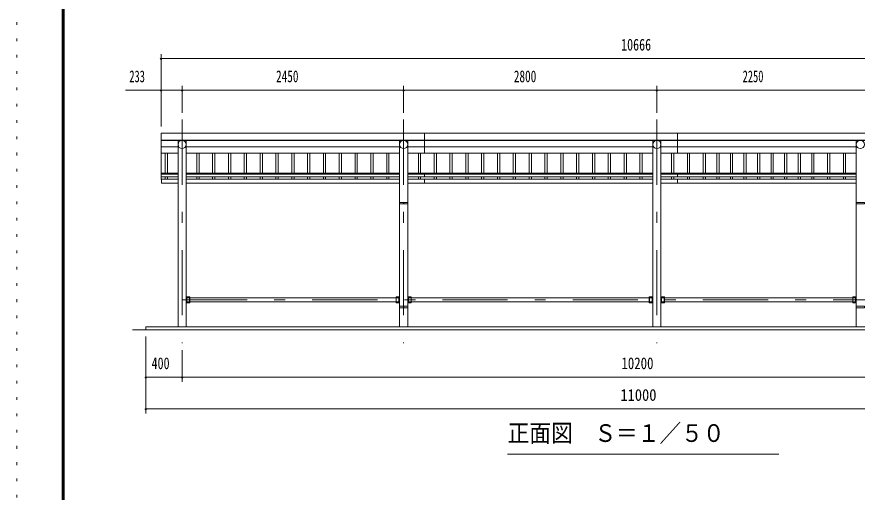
# Model space of a CAD drawing. Units: millimetres, scale not verified, with parts at other scales. Extents: x -25848 to 25858, y -10500 to 10500.
# Drawn here: x -3842 to 5451, y 0 to 5250 of the extents above; entities that cross this region are included whole.
import ezdxf
from ezdxf.enums import TextEntityAlignment as Align

# ---------------------------------------------------------------- set-up
doc = ezdxf.new("R2010")
doc.units = ezdxf.units.MM
doc.header["$LTSCALE"] = 60
doc.linetypes.add('USER3', pattern=[24, 12, -5, 2, -5])
doc.linetypes.add('USER4', pattern=[3, 0.5, -2.5])
for name, color, linetype, lineweight in [('0-2_1-05BOLD', 7, 'Continuous', 18), ('0-3_1-25CENTER', 3, 'USER3', 18), ('0-4_1-45THIN', 4, 'Continuous', 18), ('0-5_1-55DIM', 3, 'Continuous', 18), ('0-C_F-F1PAPER', 5, 'Continuous', 18), ('0-D_F-E_J_ADD', 5, 'USER4', 18)]:
    doc.layers.add(name, color=color, linetype=linetype, lineweight=lineweight)
doc.styles.add('ＭＳ ゴシック', font='')
doc.styles.get('ＭＳ ゴシック').set_extended_font_data('MS Gothic')

msp = doc.modelspace()

# ---------------------------------------------------------------- linework, layer by layer
at = {"layer": '0-2_1-05BOLD'}
for p, q in [((665.47, 3745.48), (665.47, 3963.67)), ((3465.47, 3963.67), (3465.47, 3745.48)), ((-2247.53, 3888.53), (8418.47, 3888.53)), ((8418.47, 3884.46), (-2247.53, 3884.46)), ((-2059.08, 3814.97), (-2247.53, 3814.97)), ((-2059.08, 1824.67), (-2059.08, 3884.46)), ((-1969.98, 3884.46), (-1969.98, 1824.67)), ((390.92, 3814.97), (-1969.98, 3814.97)), ((390.92, 3200.67), (390.92, 3884.46)), ((480.02, 3884.46), (480.02, 3200.67)), ((3190.92, 3814.97), (480.02, 3814.97)), ((3190.92, 1824.67), (3190.92, 3884.46)), ((3280.02, 3884.46), (3280.02, 1824.67)), ((5440.92, 3814.97), (3280.02, 3814.97)), ((5440.92, 3200.67), (5440.92, 3884.46)), ((-2247.53, 3745.48), (-2059.08, 3745.48)), ((-1969.98, 3745.48), (390.92, 3745.48)), ((480.02, 3745.48), (3190.92, 3745.48)), ((3280.02, 3745.48), (5440.92, 3745.48)), ((-2059.08, 3523.86), (-2247.53, 3523.86)), ((-2247.53, 3513.43), (-2059.08, 3513.43)), ((-2059.08, 3483.82), (-2247.53, 3483.82)), ((-2242.53, 3457.49), (-2059.08, 3457.49)), ((-1969.98, 3523.86), (390.92, 3523.86)), ((390.92, 3513.43), (-1969.98, 3513.43)), ((-1969.98, 3483.82), (390.92, 3483.82)), ((390.92, 3457.49), (-1969.98, 3457.49)), ((480.02, 3523.86), (3190.92, 3523.86)), ((3190.92, 3513.43), (480.02, 3513.43)), ((480.02, 3483.82), (3190.92, 3483.82)), ((3190.92, 3457.49), (480.02, 3457.49)), ((665.47, 3483.82), (665.47, 3523.86)), ((665.47, 3412.49), (665.47, 3457.49)), ((3280.02, 3523.86), (5440.92, 3523.86)), ((5440.92, 3513.43), (3280.02, 3513.43)), ((3280.02, 3483.82), (5440.92, 3483.82)), ((5440.92, 3457.49), (3280.02, 3457.49)), ((3465.47, 3523.86), (3465.47, 3483.82)), ((3465.47, 3457.49), (3465.47, 3412.49)), ((-1969.98, 3412.49), (390.92, 3412.49)), ((480.02, 3412.49), (3190.92, 3412.49)), ((3280.02, 3412.49), (5440.92, 3412.49)), ((390.92, 2053.27), (390.92, 3184.67)), ((432.42, 3200.67), (432.42, 3184.67)), ((432.42, 3192.67), (438.52, 3192.67)), ((438.52, 3184.67), (438.52, 3200.67)), ((480.02, 3184.67), (480.02, 2053.27)), ((5440.92, 2053.27), (5440.92, 3184.67)), ((-1962.03, 2146.02), (-1933.18, 2146.02)), ((-1933.18, 2157.67), (-1933.18, 2091.67)), ((-1929.98, 2146.02), (350.92, 2146.02)), ((350.92, 2157.67), (350.92, 2091.67)), ((350.92, 2157.67), (390.92, 2157.67)), ((354.12, 2091.67), (354.12, 2157.67)), ((516.82, 2091.67), (516.82, 2157.67)), ((3150.92, 2146.02), (520.02, 2146.02)), ((3154.12, 2091.67), (3154.12, 2157.67)), ((3320.02, 2157.67), (3280.02, 2157.67)), ((3316.82, 2091.67), (3316.82, 2157.67)), ((3320.02, 2146.02), (5400.92, 2146.02)), ((5404.12, 2091.67), (5404.12, 2157.67)), ((350.92, 2103.32), (-1929.98, 2103.32)), ((350.92, 2091.67), (390.92, 2091.67)), ((432.42, 2037.27), (432.42, 2053.27)), ((432.42, 2045.27), (438.52, 2045.27)), ((438.52, 2053.27), (438.52, 2037.27)), ((487.97, 2103.32), (516.82, 2103.32)), ((520.02, 2103.32), (3150.92, 2103.32)), ((5400.92, 2103.32), (3320.02, 2103.32)), ((5432.97, 2103.32), (5404.12, 2103.32)), ((390.92, 1824.67), (390.92, 2037.27)), ((480.02, 2037.27), (480.02, 1824.67)), ((5440.92, 1824.67), (5440.92, 2037.27)), ((-2564.53, 1794.67), (8735.47, 1794.67))]:
    msp.add_line(p, q, dxfattribs=at)
for points in [[(8418.47, 3963.67), (-2247.53, 3963.67), (-2247.53, 3454.91), (-2242.53, 3454.91)], [(-2242.53, 3457.49), (-2242.53, 3412.49), (-2059.08, 3412.49)], [(-1969.98, 2091.67), (-1929.98, 2091.67), (-1929.98, 2157.67), (-1969.98, 2157.67)], [(-1933.18, 2103.32), (-1962.03, 2103.32), (-1962.03, 2146.02)], [(354.12, 2146.02), (382.97, 2146.02), (382.97, 2103.32), (354.12, 2103.32)], [(480.02, 2157.67), (520.02, 2157.67), (520.02, 2091.67), (480.02, 2091.67)], [(516.82, 2146.02), (487.97, 2146.02), (487.97, 2103.32)], [(3190.92, 2157.67), (3150.92, 2157.67), (3150.92, 2091.67), (3190.92, 2091.67)], [(3154.12, 2103.32), (3182.97, 2103.32), (3182.97, 2146.02), (3154.12, 2146.02)], [(3320.02, 2157.67), (3320.02, 2091.67), (3280.02, 2091.67)], [(3316.82, 2103.32), (3287.97, 2103.32), (3287.97, 2146.02), (3316.82, 2146.02)], [(5440.92, 2157.67), (5400.92, 2157.67), (5400.92, 2091.67), (5440.92, 2091.67)], [(5404.12, 2146.02), (5432.97, 2146.02), (5432.97, 2103.32)], [(8585.47, 1824.67), (-2414.53, 1824.67), (-2414.53, 1794.67)]]:
    msp.add_lwpolyline(points, dxfattribs=at)
for points in [[(481.62, 3200.67), (481.62, 3184.67), (389.32, 3184.67), (389.32, 3200.67)], [(5531.62, 3200.67), (5531.62, 3184.67), (5439.32, 3184.67), (5439.32, 3200.67)], [(481.62, 2053.27), (481.62, 2037.27), (389.32, 2037.27), (389.32, 2053.27)], [(5531.62, 2053.27), (5439.32, 2053.27), (5439.32, 2037.27), (5531.62, 2037.27)]]:
    msp.add_lwpolyline(points, close=True, dxfattribs=at)
for centre in [(-2014.53, 3839.91), (435.47, 3839.91), (3235.47, 3839.91), (5485.47, 3839.91)]:
    msp.add_circle(centre, 44.55, dxfattribs=at)
for centre in [(-2014.53, 3839.22), (435.47, 3839.22), (3235.47, 3839.22), (5485.47, 3839.22)]:
    msp.add_arc(centre, 44.55, 180, 0, dxfattribs=at)
at = {"layer": '0-3_1-25CENTER'}
for p, q in [((-2014.53, 4114.67), (-2014.53, 1644.67)), ((435.47, 4114.67), (435.47, 1644.67)), ((3235.47, 4114.67), (3235.47, 1644.67)), ((-2014.53, 2124.67), (8185.47, 2124.67))]:
    msp.add_line(p, q, dxfattribs=at)
at = {"layer": '0-4_1-45THIN'}
for p, q in [((-2202.03, 3523.86), (-2202.03, 3745.48)), ((-2177.03, 3745.48), (-2177.03, 3523.86)), ((-1852.02, 3745.48), (-1852.02, 3523.86)), ((-1827.02, 3523.86), (-1827.02, 3745.48)), ((-1677.03, 3523.86), (-1677.03, 3745.48)), ((-1652.03, 3745.48), (-1652.03, 3523.86)), ((-1502.02, 3745.48), (-1502.02, 3523.86)), ((-1477.02, 3523.86), (-1477.02, 3745.48)), ((-1327.02, 3523.86), (-1327.02, 3745.48)), ((-1302.02, 3745.48), (-1302.02, 3523.86)), ((-1152.02, 3745.48), (-1152.02, 3523.86)), ((-1127.02, 3523.86), (-1127.02, 3745.48)), ((-977.02, 3523.86), (-977.02, 3745.48)), ((-952.02, 3745.48), (-952.02, 3523.86)), ((-802.02, 3745.48), (-802.02, 3523.86)), ((-777.02, 3523.86), (-777.02, 3745.48)), ((-627.02, 3523.86), (-627.02, 3745.48)), ((-602.02, 3745.48), (-602.02, 3523.86)), ((-452.02, 3745.48), (-452.02, 3523.86)), ((-427.02, 3523.86), (-427.02, 3745.48)), ((-277.02, 3523.86), (-277.02, 3745.48)), ((-252.02, 3745.48), (-252.02, 3523.86)), ((-102.03, 3745.48), (-102.03, 3523.86)), ((-77.03, 3523.86), (-77.03, 3745.48)), ((72.98, 3523.86), (72.98, 3745.48)), ((97.98, 3745.48), (97.98, 3523.86)), ((247.97, 3745.48), (247.97, 3523.86)), ((272.97, 3523.86), (272.97, 3745.48)), ((597.97, 3523.86), (597.97, 3745.48)), ((622.97, 3745.48), (622.97, 3523.86)), ((772.97, 3745.48), (772.97, 3523.86)), ((797.97, 3523.86), (797.97, 3745.48)), ((947.97, 3523.86), (947.97, 3745.48)), ((972.97, 3745.48), (972.97, 3523.86)), ((1122.97, 3745.48), (1122.97, 3523.86)), ((1147.97, 3523.86), (1147.97, 3745.48)), ((1297.97, 3523.86), (1297.97, 3745.48)), ((1322.97, 3745.48), (1322.97, 3523.86)), ((1472.97, 3745.48), (1472.97, 3523.86)), ((1497.97, 3523.86), (1497.97, 3745.48)), ((1647.97, 3523.86), (1647.97, 3745.48)), ((1672.97, 3745.48), (1672.97, 3523.86)), ((1822.97, 3745.48), (1822.97, 3523.86)), ((1847.97, 3523.86), (1847.97, 3745.48)), ((1997.97, 3523.86), (1997.97, 3745.48)), ((2022.97, 3745.48), (2022.97, 3523.86)), ((2172.97, 3745.48), (2172.97, 3523.86)), ((2197.97, 3523.86), (2197.97, 3745.48)), ((2347.97, 3523.86), (2347.97, 3745.48)), ((2372.97, 3745.48), (2372.97, 3523.86)), ((2522.97, 3745.48), (2522.97, 3523.86)), ((2547.98, 3523.86), (2547.98, 3745.48)), ((2697.97, 3523.86), (2697.97, 3745.48)), ((2722.97, 3745.48), (2722.97, 3523.86)), ((2872.97, 3745.48), (2872.97, 3523.86)), ((2897.98, 3523.86), (2897.98, 3745.48)), ((3047.97, 3523.86), (3047.97, 3745.48)), ((3072.97, 3745.48), (3072.97, 3523.86)), ((3397.97, 3745.48), (3397.97, 3523.86)), ((3422.97, 3523.86), (3422.97, 3745.48)), ((3572.97, 3523.86), (3572.97, 3745.48)), ((3597.97, 3745.48), (3597.97, 3523.86)), ((3747.97, 3745.48), (3747.97, 3523.86)), ((3772.97, 3523.86), (3772.97, 3745.48)), ((3897.97, 3523.86), (3897.97, 3745.48)), ((3922.97, 3745.48), (3922.97, 3523.86)), ((4047.97, 3745.48), (4047.97, 3523.86)), ((4072.97, 3523.86), (4072.97, 3745.48)), ((4197.97, 3523.86), (4197.97, 3745.48)), ((4222.97, 3745.48), (4222.97, 3523.86)), ((4347.97, 3745.48), (4347.97, 3523.86)), ((4372.97, 3523.86), (4372.97, 3745.48)), ((4497.97, 3523.86), (4497.97, 3745.48)), ((4522.97, 3745.48), (4522.97, 3523.86)), ((4647.97, 3745.48), (4647.97, 3523.86)), ((4672.97, 3523.86), (4672.97, 3745.48)), ((4797.97, 3523.86), (4797.97, 3745.48)), ((4822.97, 3745.48), (4822.97, 3523.86)), ((4947.97, 3745.48), (4947.97, 3523.86)), ((4972.97, 3523.86), (4972.97, 3745.48)), ((5122.97, 3523.86), (5122.97, 3745.48)), ((5147.97, 3745.48), (5147.97, 3523.86)), ((5297.97, 3745.48), (5297.97, 3523.86)), ((5322.97, 3523.86), (5322.97, 3745.48)), ((-2202.03, 3457.49), (-2202.03, 3483.82)), ((-2177.03, 3483.82), (-2177.03, 3457.49)), ((-1852.02, 3483.82), (-1852.02, 3457.49)), ((-1827.02, 3457.49), (-1827.02, 3483.82)), ((-1677.03, 3457.49), (-1677.03, 3483.82)), ((-1652.03, 3483.82), (-1652.03, 3457.49)), ((-1502.02, 3483.82), (-1502.02, 3457.49)), ((-1477.02, 3457.49), (-1477.02, 3483.82)), ((-1327.02, 3457.49), (-1327.02, 3483.82)), ((-1302.02, 3483.82), (-1302.02, 3457.49)), ((-1152.02, 3483.82), (-1152.02, 3457.49)), ((-1127.02, 3457.49), (-1127.02, 3483.82)), ((-977.02, 3457.49), (-977.02, 3483.82)), ((-952.02, 3483.82), (-952.02, 3457.49)), ((-802.02, 3483.82), (-802.02, 3457.49)), ((-777.02, 3457.49), (-777.02, 3483.82)), ((-627.02, 3457.49), (-627.02, 3483.82)), ((-602.02, 3483.82), (-602.02, 3457.49)), ((-452.02, 3483.82), (-452.02, 3457.49)), ((-427.02, 3457.49), (-427.02, 3483.82)), ((-277.02, 3457.49), (-277.02, 3483.82)), ((-252.02, 3483.82), (-252.02, 3457.49)), ((-102.03, 3483.82), (-102.03, 3457.49)), ((-77.03, 3457.49), (-77.03, 3483.82)), ((72.98, 3457.49), (72.98, 3483.82)), ((97.98, 3483.82), (97.98, 3457.49)), ((247.97, 3483.82), (247.97, 3457.49)), ((272.97, 3457.49), (272.97, 3483.82)), ((597.97, 3457.49), (597.97, 3483.82)), ((622.97, 3483.82), (622.97, 3457.49)), ((772.97, 3483.82), (772.97, 3457.49)), ((797.97, 3457.49), (797.97, 3483.82)), ((947.97, 3457.49), (947.97, 3483.82)), ((972.97, 3483.82), (972.97, 3457.49)), ((1122.97, 3483.82), (1122.97, 3457.49)), ((1147.97, 3457.49), (1147.97, 3483.82)), ((1297.97, 3457.49), (1297.97, 3483.82)), ((1322.97, 3483.82), (1322.97, 3457.49)), ((1472.97, 3483.82), (1472.97, 3457.49)), ((1497.97, 3457.49), (1497.97, 3483.82)), ((1647.97, 3457.49), (1647.97, 3483.82)), ((1672.97, 3483.82), (1672.97, 3457.49)), ((1822.97, 3483.82), (1822.97, 3457.49)), ((1847.97, 3457.49), (1847.97, 3483.82)), ((1997.97, 3457.49), (1997.97, 3483.82)), ((2022.97, 3483.82), (2022.97, 3457.49)), ((2172.97, 3483.82), (2172.97, 3457.49)), ((2197.97, 3457.49), (2197.97, 3483.82)), ((2347.97, 3457.49), (2347.97, 3483.82)), ((2372.97, 3483.82), (2372.97, 3457.49)), ((2522.97, 3483.82), (2522.97, 3457.49)), ((2547.98, 3457.49), (2547.98, 3483.82)), ((2697.97, 3457.49), (2697.97, 3483.82)), ((2722.97, 3483.82), (2722.97, 3457.49)), ((2872.97, 3483.82), (2872.97, 3457.49)), ((2897.98, 3457.49), (2897.98, 3483.82)), ((3047.97, 3457.49), (3047.97, 3483.82)), ((3072.97, 3483.82), (3072.97, 3457.49)), ((3397.97, 3483.82), (3397.97, 3457.49)), ((3422.97, 3457.49), (3422.97, 3483.82)), ((3572.97, 3457.49), (3572.97, 3483.82)), ((3597.97, 3483.82), (3597.97, 3457.49)), ((3747.97, 3483.82), (3747.97, 3457.49)), ((3772.97, 3457.49), (3772.97, 3483.82)), ((3897.97, 3457.49), (3897.97, 3483.82)), ((3922.97, 3483.82), (3922.97, 3457.49)), ((4047.97, 3483.82), (4047.97, 3457.49)), ((4072.97, 3457.49), (4072.97, 3483.82)), ((4197.97, 3457.49), (4197.97, 3483.82)), ((4222.97, 3483.82), (4222.97, 3457.49)), ((4347.97, 3483.82), (4347.97, 3457.49)), ((4372.97, 3457.49), (4372.97, 3483.82)), ((4497.97, 3457.49), (4497.97, 3483.82)), ((4522.97, 3483.82), (4522.97, 3457.49)), ((4647.97, 3483.82), (4647.97, 3457.49)), ((4672.97, 3457.49), (4672.97, 3483.82)), ((4797.97, 3457.49), (4797.97, 3483.82)), ((4822.97, 3483.82), (4822.97, 3457.49)), ((4947.97, 3483.82), (4947.97, 3457.49)), ((4972.97, 3457.49), (4972.97, 3483.82)), ((5122.97, 3457.49), (5122.97, 3483.82)), ((5147.97, 3483.82), (5147.97, 3457.49)), ((5297.97, 3483.82), (5297.97, 3457.49)), ((5322.97, 3457.49), (5322.97, 3483.82))]:
    msp.add_line(p, q, dxfattribs=at)
at = {"layer": '0-5_1-55DIM'}
for p, q in [((-2247.53, 4838.67), (-2247.53, 4039.67)), ((-2237.53, 4788.67), (-2257.53, 4788.67)), ((8418.47, 4788.67), (-2247.53, 4788.67)), ((-2014.53, 4488.67), (-2014.53, 4189.67)), ((435.47, 4488.67), (435.47, 4189.67)), ((3235.47, 4488.67), (3235.47, 4189.67)), ((8810.97, 4438.67), (-2640.03, 4438.67)), ((-2237.53, 4438.67), (-2257.53, 4438.67)), ((-2004.53, 4438.67), (-2024.53, 4438.67)), ((445.47, 4438.67), (425.47, 4438.67)), ((3245.47, 4438.67), (3225.47, 4438.67)), ((-2414.53, 869.67), (-2414.53, 1719.67)), ((-2014.53, 1569.67), (-2014.53, 1219.67)), ((-2404.53, 1269.67), (-2424.53, 1269.67)), ((-2414.53, 1269.67), (8585.47, 1269.67)), ((-2004.53, 1269.67), (-2024.53, 1269.67)), ((-2404.53, 919.67), (-2424.53, 919.67)), ((8585.47, 919.67), (-2414.53, 919.67)), ((1585.47, 419.67), (4585.47, 419.67))]:
    msp.add_line(p, q, dxfattribs=at)
for centre in [(-2247.53, 4788.67), (-2247.53, 4438.67), (-2014.53, 4438.67), (435.47, 4438.67), (3235.47, 4438.67), (-2414.53, 1269.67), (-2014.53, 1269.67), (-2414.53, 919.67)]:
    msp.add_arc(centre, 10, 180, 0, dxfattribs=at)
at = {"layer": '0-C_F-F1PAPER'}
for points in [[(25357.81, -10000), (25357.81, 10100), (-3342.19, 10100), (-3342.19, -10000)], [(25355.3, -9997.5), (25355.3, 10097.5), (-3339.69, 10097.5), (-3339.69, -9997.5)], [(25352.81, -9995), (-3337.19, -9995), (-3337.19, 10095), (25352.81, 10095)], [(25350.31, -9992.5), (25350.31, 10092.5), (-3334.69, 10092.5), (-3334.69, -9992.5)], [(25347.81, -9990), (-3332.19, -9990), (-3332.19, 10090), (25347.81, 10090)], [(25345.31, -9987.5), (25345.31, 10087.5), (-3329.69, 10087.5), (-3329.69, -9987.5)], [(25342.8, -9985), (-3327.19, -9985), (-3327.19, 10085), (25342.8, 10085)], [(25340.31, -9982.5), (25340.31, 10082.5), (-3324.69, 10082.5), (-3324.69, -9982.5)], [(25337.81, -9980), (25337.81, 10080), (-3322.19, 10080), (-3322.19, -9980)], [(25335.31, -9977.5), (25335.31, 10077.5), (-3319.69, 10077.5), (-3319.69, -9977.5)], [(25332.81, -9975), (-3317.19, -9975), (-3317.19, 10075), (25332.81, 10075)]]:
    msp.add_lwpolyline(points, close=True, dxfattribs=at)
at = {"layer": '0-D_F-E_J_ADD'}
msp.add_lwpolyline([(25857.81, -10500), (-3842.19, -10500), (-3842.19, 10500), (25857.81, 10500)], close=True, dxfattribs=at)

# ---------------------------------------------------------------- texts
at = {"layer": '0-5_1-55DIM', "color": 7, "style": 'ＭＳ ゴシック'}
for s, height, width, p in [('10666', 130.2, 0.75, (2839.84, 4838.67)), ('233', 130.2, 0.65, (-2598.2, 4488.67)), ('2450', 130.2, 0.7, (-975.54, 4488.67)), ('2800', 130.2, 0.7, (1654.2, 4488.67)), ('2250', 130.2, 0.65, (4183.79, 4488.67)), ('400', 130.2, 0.75, (-2352.15, 1319.67)), ('10200', 130.2, 0.8, (2843.74, 1319.67)), ('11000', 130.2, 0.9, (2832.43, 969.67)), ('正面図\u3000Ｓ＝１／５０', 195.4, 0.9, (1585.47, 496.31))]:
    msp.add_text(s, height=height, dxfattribs=dict(at, width=width)).set_placement(p, align=Align.BOTTOM_LEFT)

doc.saveas('drawing.dxf')
